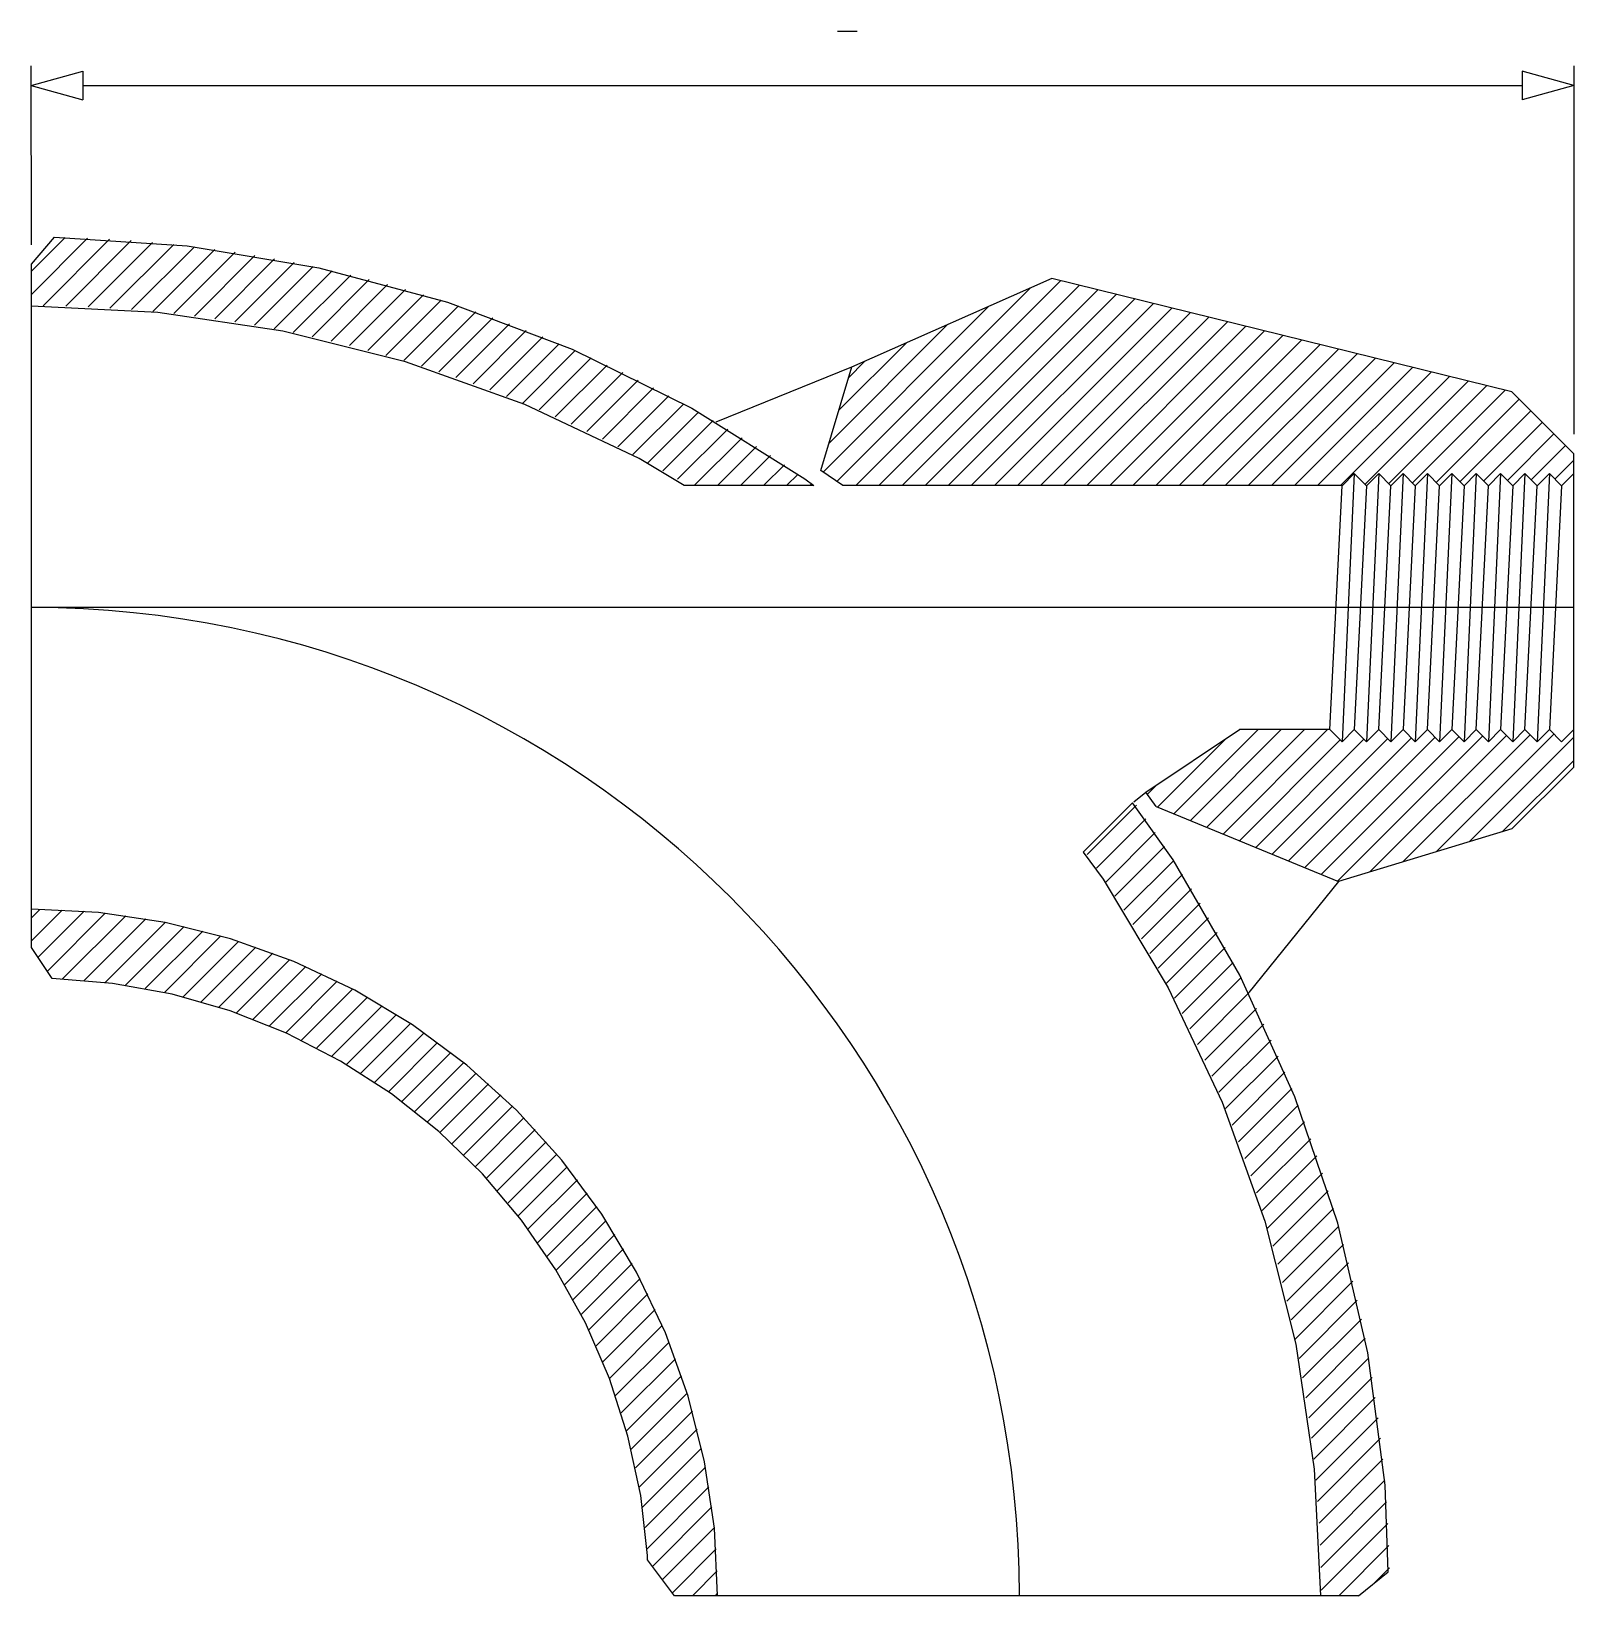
# Model space of a CAD drawing. Extents: x 485 to 1194, y 237 to 956.
import ezdxf

# ---------------------------------------------------------------- set-up
doc = ezdxf.new("R2010")
doc.units = 0
doc.header["$MEASUREMENT"] = 0
doc.layers.add('-1', color=7, linetype='CONTINUOUS')
doc.layers.add('1', color=7, linetype='CONTINUOUS')

msp = doc.modelspace()

# ---------------------------------------------------------------- linework, layer by layer
at = {"layer": '-1', "color": 5, "linetype": 'Continuous'}
msp.add_line((855.26, 955.69), (864.26, 955.69), dxfattribs=at)
at = {"layer": '-1', "color": 3, "linetype": 'Continuous'}
for p, q in [((484.75, 930.79), (508.46, 937.34)), ((508.46, 937.34), (508.46, 924.23)), ((1193.51, 930.79), (1169.8, 937.34)), ((1169.8, 937.34), (1169.8, 924.23)), ((484.75, 930.79), (508.46, 924.23)), ((1193.51, 930.79), (1169.8, 924.23))]:
    msp.add_line(p, q, dxfattribs=at)
at = {"layer": '1', "color": 3, "linetype": 'Continuous'}
for p, q in [((484.8, 857.65), (484.75, 939.79)), ((508.46, 937.34), (508.46, 924.23)), ((1169.8, 937.34), (1169.8, 924.23)), ((1193.51, 939.79), (1193.51, 770.62)), ((508.46, 930.79), (1169.8, 930.79))]:
    msp.add_line(p, q, dxfattribs=at)
at = {"layer": '1', "color": 7, "linetype": 'Continuous'}
for p, q in [((484.8, 848.65), (495.4, 861.1)), ((495.4, 861.1), (556.38, 857.08)), ((556.38, 857.08), (616.82, 847.08)), ((484.8, 829.61), (484.8, 848.65)), ((616.82, 847.08), (675.98, 831.21)), ((953.73, 842.17), (861.63, 801.36)), ((1165.15, 789.99), (953.73, 842.17)), ((484.8, 534.77), (484.8, 829.34)), ((542.85, 826.49), (484.8, 829.34)), ((675.98, 831.21), (733.3, 809.61)), ((600.35, 817.96), (542.85, 826.49)), ((656.74, 803.84), (600.35, 817.96)), ((733.3, 809.61), (788.22, 782.5)), ((711.47, 784.27), (656.74, 803.84)), ((861.63, 801.36), (847.45, 753.79)), ((764.01, 759.42), (711.47, 784.27)), ((1193.51, 761.62), (1165.15, 789.99)), ((788.22, 782.5), (840.23, 750.14)), ((784.74, 747), (764.01, 759.42)), ((1193.51, 617.63), (1193.51, 761.62)), ((840.23, 750.14), (844.32, 747)), ((857.66, 747), (847.51, 753.99)), ((1087.09, 746.9), (1092.7, 752.5)), ((1092.7, 752.5), (1098.3, 746.9)), ((1098.3, 746.9), (1103.9, 752.5)), ((1103.9, 752.5), (1109.5, 746.9)), ((1109.5, 746.9), (1115.1, 752.5)), ((1115.1, 752.5), (1120.7, 746.9)), ((1120.7, 746.9), (1126.3, 752.5)), ((1126.3, 752.5), (1131.9, 746.9)), ((1131.9, 746.9), (1137.5, 752.5)), ((1137.5, 752.5), (1143.1, 746.9)), ((1143.1, 746.9), (1148.71, 752.5)), ((1148.71, 752.5), (1154.31, 746.9)), ((1154.31, 746.9), (1159.91, 752.5)), ((1159.91, 752.5), (1165.51, 746.9)), ((1165.51, 746.9), (1171.11, 752.5)), ((1171.11, 752.5), (1176.71, 746.9)), ((1176.71, 746.9), (1182.31, 752.5)), ((1182.31, 752.5), (1187.91, 746.9)), ((1187.91, 746.9), (1193.51, 752.5)), ((844.32, 747), (784.74, 747)), ((1087.19, 747), (857.66, 747)), ((1081.49, 634.88), (1087.09, 746.9)), ((1098.3, 746.9), (1092.7, 634.88)), ((1103.9, 634.88), (1109.5, 746.9)), ((1103.9, 634.88), (1109.5, 746.9)), ((1120.7, 746.9), (1115.1, 634.88)), ((1126.3, 634.88), (1131.9, 746.9)), ((1143.1, 746.9), (1137.5, 634.88)), ((1148.71, 634.88), (1154.31, 746.9)), ((1165.51, 746.9), (1159.91, 634.88)), ((1171.11, 634.88), (1176.71, 746.9)), ((1187.91, 746.9), (1182.31, 634.88)), ((996.92, 606.17), (1039.91, 634.88)), ((1081.49, 634.88), (1039.91, 634.88)), ((1081.49, 634.88), (1087.09, 629.28)), ((1087.09, 629.28), (1092.7, 634.88)), ((1092.7, 634.88), (1098.3, 629.28)), ((1098.3, 629.28), (1103.9, 634.88)), ((1103.9, 634.88), (1109.5, 629.28)), ((1103.9, 634.88), (1109.5, 629.28)), ((1109.5, 629.28), (1115.1, 634.88)), ((1115.1, 634.88), (1120.7, 629.28)), ((1120.7, 629.28), (1126.3, 634.88)), ((1126.3, 634.88), (1131.9, 629.28)), ((1131.9, 629.28), (1137.5, 634.88)), ((1137.5, 634.88), (1143.1, 629.28)), ((1143.1, 629.28), (1148.71, 634.88)), ((1148.71, 634.88), (1154.31, 629.28)), ((1154.31, 629.28), (1159.91, 634.88)), ((1159.91, 634.88), (1165.51, 629.28)), ((1165.51, 629.28), (1171.11, 634.88)), ((1171.11, 634.88), (1176.71, 629.28)), ((1176.71, 629.28), (1182.31, 634.88)), ((1182.31, 634.88), (1187.91, 629.28)), ((1187.91, 629.28), (1193.51, 634.88)), ((1165.15, 589.27), (1193.51, 617.63)), ((1001.63, 599.52), (996.92, 606.17)), ((990.82, 601.21), (968.12, 578.51)), ((1009.53, 575.08), (990.82, 601.21)), ((1001.63, 599.52), (1085.47, 565.17)), ((1165.15, 589.27), (1085.47, 565.17)), ((968.12, 578.51), (977.3, 566.13)), ((1040.14, 522.02), (1009.53, 575.08)), ((977.3, 566.13), (1007.19, 516.28)), ((515.7, 550.82), (484.8, 552.33)), ((546.31, 546.28), (515.7, 550.82)), ((576.33, 538.77), (546.31, 546.28)), ((494.41, 520.58), (484.8, 534.77)), ((605.46, 528.35), (576.33, 538.77)), ((633.43, 515.12), (605.46, 528.35)), ((522.05, 518.29), (494.41, 520.58)), ((549.44, 513.29), (522.05, 518.29)), ((1065.4, 466.22), (1040.14, 522.02)), ((576.21, 505.63), (549.44, 513.29)), ((659.98, 499.22), (633.43, 515.12)), ((1007.19, 516.28), (1032.04, 463.73)), ((602.1, 495.38), (576.21, 505.63)), ((684.83, 480.79), (659.98, 499.22)), ((626.85, 482.64), (602.1, 495.38)), ((650.24, 467.54), (626.85, 482.64)), ((707.76, 460.01), (684.83, 480.79)), ((672.04, 450.21), (650.24, 467.54)), ((728.54, 437.09), (707.76, 460.01)), ((1032.04, 463.73), (1051.63, 409.01)), ((1085.07, 408.21), (1065.4, 466.22)), ((692.03, 430.84), (672.04, 450.21)), ((746.98, 412.24), (728.54, 437.09)), ((710.03, 409.6), (692.03, 430.84)), ((762.89, 385.7), (746.98, 412.24)), ((725.86, 386.69), (710.03, 409.6)), ((1051.63, 409.01), (1065.76, 352.62)), ((1098.96, 348.55), (1085.07, 408.21)), ((739.37, 362.35), (725.86, 386.69)), ((776.12, 357.73), (762.89, 385.7)), ((750.43, 336.79), (739.37, 362.35)), ((786.55, 328.6), (776.12, 357.73)), ((1065.76, 352.62), (1074.29, 295.13)), ((1106.93, 287.82), (1098.96, 348.55)), ((758.93, 310.28), (750.43, 336.79)), ((794.07, 298.58), (786.55, 328.6)), ((764.79, 283.06), (758.93, 310.28)), ((798.62, 267.98), (794.07, 298.58)), ((1074.29, 295.13), (1077.14, 237.07)), ((1108.23, 247.91), (1106.93, 287.82)), ((767.95, 255.4), (764.79, 283.06)), ((800.14, 237.07), (798.62, 267.98)), ((767.98, 253.45), (767.95, 255.4)), ((780.37, 237), (767.98, 253.45)), ((1094.58, 237), (1108.23, 247.91)), ((1094.58, 237), (780.37, 237)), ((800.14, 237), (800.14, 237.07)), ((1077.14, 237.07), (1077.14, 237))]:
    msp.add_line(p, q, dxfattribs=at)
at = {"layer": '1', "color": 4, "linetype": 'Continuous'}
for p, q in [((484.8, 845.42), (500.38, 861)), ((484.8, 834.81), (510.65, 860.66)), ((490.17, 829.58), (520.75, 860.16)), ((500.59, 829.4), (530.7, 859.51)), ((510.84, 829.04), (540.51, 858.71)), ((520.92, 828.51), (550.18, 857.77)), ((530.83, 827.82), (559.71, 856.69)), ((540.6, 826.98), (569.1, 855.48)), ((550.22, 825.99), (578.38, 854.15)), ((559.69, 824.86), (587.53, 852.69)), ((569.04, 823.59), (596.56, 851.12)), ((578.25, 822.2), (605.48, 849.43)), ((587.33, 820.68), (614.28, 847.63)), ((596.29, 819.03), (622.98, 845.72)), ((605.14, 817.27), (631.57, 843.7)), ((613.86, 815.39), (640.06, 841.59)), ((863.67, 747), (957.83, 841.16)), ((622.48, 813.4), (648.45, 839.37)), ((630.99, 811.3), (656.74, 837.06)), ((639.39, 809.1), (664.94, 834.65)), ((854.94, 748.87), (943.86, 837.79)), ((874.28, 747), (966.34, 839.06)), ((884.88, 747), (974.84, 836.96)), ((895.49, 747), (983.35, 834.86)), ((647.69, 806.79), (673.05, 832.14)), ((655.89, 804.38), (681.06, 829.55)), ((663.99, 801.88), (688.98, 826.87)), ((848.66, 753.2), (924.82, 829.36)), ((906.1, 747), (991.86, 832.76)), ((916.7, 747), (1000.36, 830.66)), ((927.31, 747), (1008.87, 828.56)), ((672, 799.27), (696.82, 824.1)), ((679.91, 796.58), (704.57, 821.24)), ((851.2, 766.34), (905.77, 820.92)), ((937.92, 747), (1017.38, 826.46)), ((948.52, 747), (1025.88, 824.36)), ((959.13, 747), (1034.39, 822.26)), ((969.74, 747), (1042.9, 820.16)), ((687.73, 793.79), (712.23, 818.3)), ((695.45, 790.91), (719.82, 815.28)), ((703.1, 787.95), (727.32, 812.17)), ((855.7, 781.45), (886.73, 812.48)), ((980.34, 747), (1051.41, 818.06)), ((990.95, 747), (1059.91, 815.96)), ((1001.56, 747), (1068.42, 813.86)), ((710.65, 784.9), (734.74, 808.99)), ((718.12, 781.76), (742.08, 805.72)), ((1012.16, 747), (1076.93, 811.76)), ((1022.77, 747), (1085.43, 809.66)), ((1033.38, 747), (1093.94, 807.56)), ((1043.98, 747), (1102.45, 805.46)), ((725.5, 778.53), (749.35, 802.38)), ((732.8, 775.23), (756.53, 798.96)), ((861.63, 801.36), (799.36, 776.16)), ((860.2, 796.56), (867.69, 804.05)), ((1054.59, 747), (1110.95, 803.36)), ((1065.2, 747), (1119.46, 801.26)), ((1075.8, 747), (1127.97, 799.16)), ((740.02, 771.84), (763.65, 795.47)), ((747.17, 768.38), (770.68, 791.9)), ((1086.41, 747), (1136.47, 797.06)), ((1097.61, 747.59), (1144.98, 794.96)), ((1108.51, 747.89), (1153.49, 792.86)), ((1119.42, 748.19), (1161.99, 790.76)), ((754.23, 764.83), (777.65, 788.25)), ((761.21, 761.21), (784.54, 784.54)), ((1130.32, 748.48), (1168.48, 786.65)), ((768.12, 757.51), (791.36, 780.75)), ((774.95, 753.73), (798.1, 776.89)), ((1141.23, 748.78), (1173.79, 781.34)), ((781.7, 749.88), (804.78, 772.96)), ((1152.13, 749.08), (1179.09, 776.04)), ((1163.03, 749.38), (1184.39, 770.74)), ((789.42, 747), (811.39, 768.96)), ((800.03, 747), (817.92, 764.89)), ((1173.94, 749.67), (1189.7, 765.43)), ((810.64, 747), (824.39, 760.75)), ((821.24, 747), (830.79, 756.55)), ((1184.84, 749.97), (1193.51, 758.64)), ((831.85, 747), (837.13, 752.27)), ((842.46, 747), (843.39, 747.93)), ((1092.7, 752.5), (1087.09, 629.28)), ((1103.9, 752.5), (1098.3, 629.28)), ((1115.1, 752.5), (1109.5, 629.28)), ((1126.3, 752.5), (1120.7, 629.28)), ((1137.5, 752.5), (1131.9, 629.28)), ((1148.71, 752.5), (1143.1, 629.28)), ((1159.91, 752.5), (1154.31, 629.28)), ((1171.11, 752.5), (1165.51, 629.28)), ((1182.31, 752.5), (1176.71, 629.28)), ((1193.51, 690.94), (484.8, 690.94)), ((1140.24, 690.94), (913.26, 690.94)), ((1009.82, 596.16), (1048.54, 634.88)), ((1017.35, 593.08), (1059.15, 634.88)), ((1024.87, 590), (1069.75, 634.88)), ((1032.39, 586.92), (1080.36, 634.88)), ((1115.05, 574.12), (1173.46, 632.53)), ((1130.26, 578.72), (1184.37, 632.83)), ((1002.3, 599.25), (1033.96, 630.91)), ((1039.92, 583.83), (1086.23, 630.15)), ((1047.44, 580.75), (1097.13, 630.44)), ((1054.97, 577.67), (1108.04, 630.74)), ((1062.49, 574.59), (1118.94, 631.04)), ((1070.02, 571.5), (1129.85, 631.34)), ((1077.54, 568.42), (1140.75, 631.63)), ((1085.06, 565.34), (1151.66, 631.93)), ((1099.85, 569.52), (1162.56, 632.23)), ((1145.46, 583.31), (1193.51, 631.36)), ((1160.67, 587.91), (1193.51, 620.76)), ((991.36, 601.75), (996.92, 606.17)), ((997.62, 605.17), (1002.02, 609.57)), ((969.88, 577.44), (992.54, 600.1)), ((974.22, 571.17), (996.93, 593.88)), ((978.49, 564.83), (1001.25, 587.6)), ((982.69, 558.42), (1005.51, 581.25)), ((986.81, 551.94), (1009.7, 574.83)), ((990.86, 545.39), (1013.82, 568.34)), ((994.84, 538.76), (1017.87, 561.78)), ((1085.47, 565.17), (1044.16, 514.05)), ((998.75, 532.06), (1021.85, 555.16)), ((484.8, 548.44), (488.67, 552.31)), ((484.8, 537.83), (498.98, 552.01)), ((487.84, 530.27), (508.98, 551.41)), ((492.13, 523.95), (518.69, 550.51)), ((499.17, 520.38), (528.13, 549.35)), ((509.1, 519.7), (537.33, 547.93)), ((518.71, 518.71), (546.29, 546.29)), ((1002.58, 525.28), (1025.76, 548.46)), ((528.04, 517.43), (555.03, 544.42)), ((537.1, 515.89), (563.56, 542.35)), ((545.91, 514.09), (571.9, 540.08)), ((1006.33, 518.43), (1029.6, 541.69)), ((554.49, 512.06), (580.04, 537.62)), ((562.84, 509.81), (588.01, 534.98)), ((570.99, 507.35), (595.8, 532.16)), ((1010.01, 511.5), (1033.37, 534.86)), ((578.93, 504.68), (603.43, 529.18)), ((586.68, 501.83), (610.89, 526.04)), ((1013.62, 504.5), (1037.06, 527.94)), ((594.25, 498.79), (618.2, 522.74)), ((601.65, 495.58), (625.36, 519.29)), ((1017.14, 497.42), (1040.68, 520.96)), ((608.87, 492.19), (632.36, 515.69)), ((615.92, 488.64), (639.23, 511.95)), ((1020.58, 490.25), (1044.23, 513.9)), ((622.82, 484.93), (645.95, 508.06)), ((629.55, 481.06), (652.53, 504.04)), ((1023.95, 483.01), (1047.71, 506.77)), ((636.13, 477.03), (658.98, 499.88)), ((1027.23, 475.69), (1051.11, 499.56)), ((642.56, 472.86), (665.29, 495.59)), ((648.85, 468.53), (671.47, 491.16)), ((1030.43, 468.28), (1054.43, 492.28)), ((654.98, 464.06), (677.52, 486.6)), ((660.97, 459.45), (683.44, 481.92)), ((1033.54, 460.79), (1057.67, 484.91)), ((666.82, 454.69), (689.24, 477.11)), ((1036.57, 453.21), (1060.83, 477.47)), ((672.53, 449.79), (694.9, 472.16)), ((1039.52, 445.55), (1063.92, 469.95)), ((678.09, 444.75), (700.44, 467.1)), ((683.51, 439.56), (705.85, 461.9)), ((1042.37, 437.79), (1066.92, 462.34)), ((688.8, 434.24), (711.14, 456.58)), ((1045.13, 429.95), (1069.84, 454.65)), ((693.94, 428.78), (716.3, 451.13)), ((1047.8, 422.01), (1072.67, 446.88)), ((698.95, 423.17), (721.33, 445.56)), ((703.81, 417.43), (726.24, 439.86)), ((1050.38, 413.98), (1075.42, 439.02)), ((708.53, 411.54), (731.02, 434.03)), ((713.1, 405.51), (735.67, 428.08)), ((1052.86, 405.85), (1078.07, 431.07)), ((717.54, 399.34), (740.19, 421.99)), ((1055.24, 397.63), (1080.64, 423.03)), ((721.82, 393.02), (744.58, 415.77)), ((1057.52, 389.3), (1083.12, 414.91)), ((725.96, 386.54), (748.84, 409.42)), ((729.94, 379.92), (752.96, 402.94)), ((1059.69, 380.87), (1085.5, 406.68)), ((733.77, 373.14), (756.94, 396.32)), ((1061.76, 372.33), (1087.79, 398.36)), ((737.44, 366.21), (760.79, 389.56)), ((1063.72, 363.68), (1089.98, 389.95)), ((740.94, 359.11), (764.49, 382.66)), ((1065.57, 354.92), (1092.07, 381.43)), ((744.28, 351.84), (768.05, 375.61)), ((747.45, 344.4), (771.46, 368.41)), ((1067.3, 346.05), (1094.06, 372.81)), ((750.44, 336.78), (774.72, 361.06)), ((1068.91, 337.05), (1095.94, 364.08)), ((753.24, 328.97), (777.82, 353.55)), ((1070.4, 327.94), (1097.71, 355.24)), ((755.85, 320.98), (780.75, 345.88)), ((1071.76, 318.69), (1099.36, 346.3)), ((758.25, 312.77), (783.52, 338.04)), ((1072.99, 309.31), (1100.91, 337.23)), ((760.44, 304.36), (786.11, 330.03)), ((1074.08, 299.8), (1102.33, 328.05)), ((762.41, 295.72), (788.52, 321.83)), ((1075.03, 290.14), (1103.63, 318.74)), ((764.14, 286.84), (790.74, 313.44)), ((1075.83, 280.33), (1104.8, 309.31)), ((765.62, 277.71), (792.76, 304.85)), ((766.82, 268.31), (794.56, 296.05)), ((1076.47, 270.37), (1105.84, 299.74)), ((1076.96, 260.25), (1106.75, 290.04)), ((767.73, 258.61), (796.15, 287.03)), ((770.21, 250.49), (797.5, 277.77)), ((1077.27, 249.96), (1107.51, 280.19)), ((774.77, 244.44), (798.59, 268.26)), ((1077.41, 239.49), (1108.12, 270.2)), ((1085.53, 237), (1108.58, 260.05)), ((779.33, 238.39), (799.41, 258.47)), ((788.54, 237), (799.93, 248.39)), ((1102.34, 243.2), (1108.87, 249.74)), ((799.15, 237), (800.14, 237.99))]:
    msp.add_line(p, q, dxfattribs=at)
msp.add_arc((484.84, 237.03), 453.94, 0.00983, 89.93666, dxfattribs=at)

doc.saveas('drawing.dxf')
